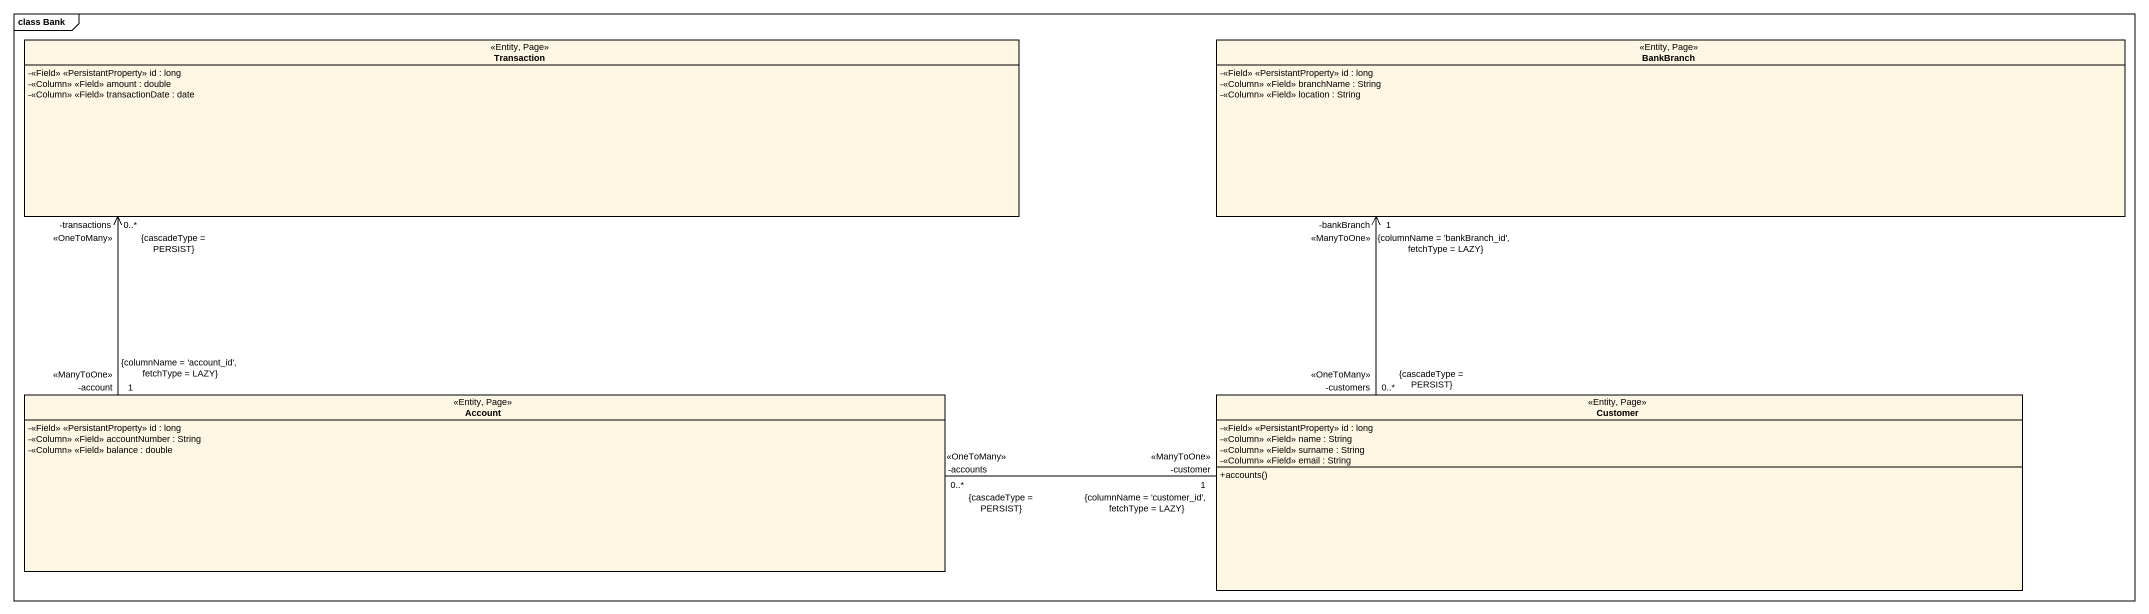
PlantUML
@startuml
mainframe class Bank
hide circle
hide empty members
skinparam classAttributeIconSize 0
class Transaction <<Entity, Page>> {
  -<<Field>> <<PersistantProperty>> id : long
  -<<Column>> <<Field>> amount : double
  -<<Column>> <<Field>> transactionDate : date
}
class BankBranch <<Entity, Page>> {
  -<<Field>> <<PersistantProperty>> id : long
  -<<Column>> <<Field>> branchName : String
  -<<Column>> <<Field>> location : String
}
class Account <<Entity, Page>> {
  -<<Field>> <<PersistantProperty>> id : long
  -<<Column>> <<Field>> accountNumber : String
  -<<Column>> <<Field>> balance : double
}
class Customer <<Entity, Page>> {
  -<<Field>> <<PersistantProperty>> id : long
  -<<Column>> <<Field>> name : String
  -<<Column>> <<Field>> surname : String
  -<<Column>> <<Field>> email : String
  +accounts()
}
Transaction "-transactions\n0..*\n<<OneToMany>>\n{cascadeType = PERSIST}" <-- "-account\n1\n<<ManyToOne>>\n{columnName = 'account_id', fetchType = LAZY}" Account
Customer "0..*\n-customers\n<<OneToMany>>\n{cascadeType = PERSIST}" -up-> "1\n<<ManyToOne>>\n-bankBranch\n{columnName = 'bankBranch_id', fetchType = LAZY}" BankBranch
Customer "1\n-customer\n<<ManyToOne>>\n{columnName = 'customer_id', fetchType = LAZY}" -left- "0..*\n-accounts\n<<OneToMany>>\n{cascadeType = PERSIST}" Account
@enduml
